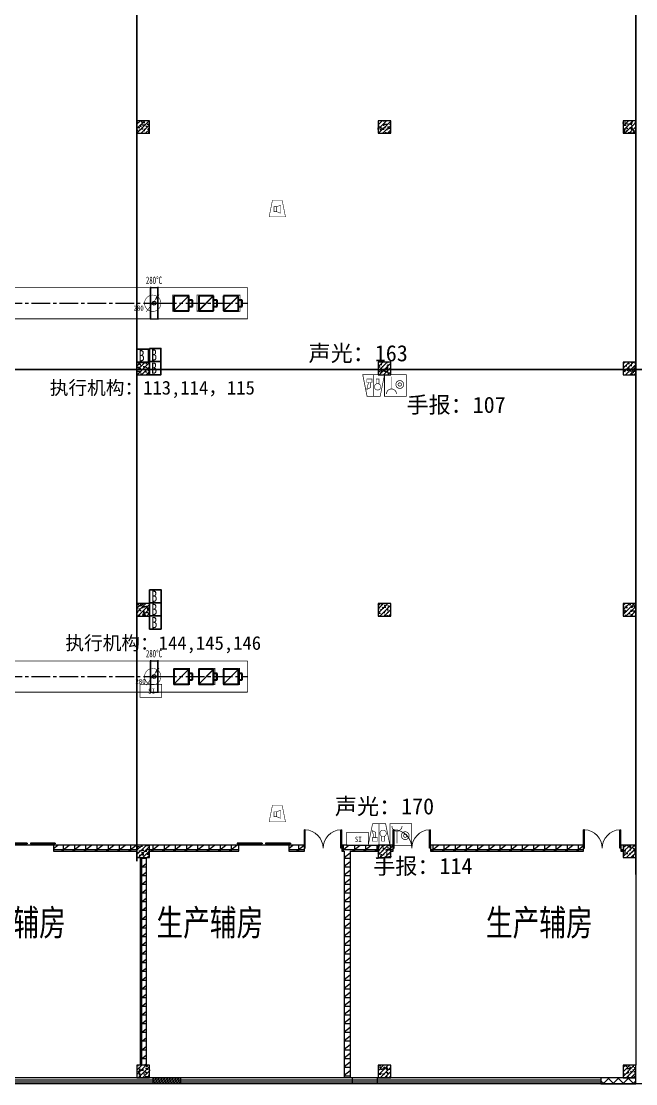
# Model space of a CAD drawing. Header units: millimetres. Extents: x -633009578 to 5705885, y -633235091 to 2571734.
# Drawn here: x 3576819 to 3601520, y 1855760 to 1898451 of the extents above; entities that cross this region are included whole.
import ezdxf

# ---------------------------------------------------------------- set-up
doc = ezdxf.new("R2010")
doc.units = ezdxf.units.MM
doc.header["$LTSCALE"] = 1000
doc.header["$MEASUREMENT"] = 0
doc.linetypes.add('CENTER2', pattern=[1.125, 0.75, -0.125, 0.125, -0.125])
doc.layers.get('0').update_dxf_attribs({"color": 9})
for name, color, linetype in [('000000000000电气', 7, 'Continuous'), ('3T_WOOD', 21, 'Continuous'), ('A-COLUM(柱)', 255, 'Continuous'), ('A-DOOR(门）', 4, 'Continuous'), ('A-F-AREA(计算)', 5, 'Continuous'), ('A-FLOR(看线)', 8, 'Continuous'), ('A-HATH(填充)', 8, 'Continuous'), ('A-TEXT(房间)', 243, 'Continuous'), ('A-WALL(墙)', 255, 'Continuous'), ('A-WINDOW（窗）', 4, 'Continuous'), ('DUCT-排烟中心线', 5, 'CENTER2'), ('DUCT-排烟法兰', 4, 'Continuous'), ('DUCT-排烟管', 2, 'Continuous'), ('DUCT-排烟管端线', 4, 'Continuous'), ('DUCT-排烟阀门', 7, 'Continuous'), ('DUCT-排风风口', 7, 'Continuous'), ('HVAC-water Dim-SF', 241, 'Continuous'), ('WALL', 9, 'Continuous'), ('设备-消防', 3, 'Continuous')]:
    doc.layers.add(name, color=color, linetype=linetype)
doc.styles.add('_TCH', font='simhei.ttf', dxfattribs={"width": 0.75, "bigfont": 'hztxt.shx'})
doc.styles.add('_THVAC_DIM', font='simhei.ttf', dxfattribs={"width": 0.8, "height": 3.5, "bigfont": 'HZTXT'})
doc.styles.add('IDQSTYLE', font='simhei.ttf', dxfattribs={"width": 0.707, "bigfont": 'hztxt.shx'})
doc.styles.add('SF', font='simhei.ttf', dxfattribs={"width": 0.75, "bigfont": '@@@hztxt.shx'})
doc.styles.get("Standard").update_dxf_attribs({"font": 'simhei.ttf', "bigfont": 'hztxt.shx'})
doc.styles.add('宋体', font='simhei.ttf')
pattern_1 = [(0, (1102221.475196039, 677977.5160347573), (0, 350), []), (37.875, (1102621.475196039, 677977.5160347573), (-169.61527734408, 218.0766567528281), []), (90, (1102621.475196039, 677977.5160347573), (-450, 2.755455298081545e-14), [])]

# ---------------------------------------------------------------- blocks, each defined once
blk = doc.blocks.new('HC001303')
at = {"color": 0, "linetype": 'Continuous'}
blk.add_line((1.147673841419251, 1.538953517481514), (1.735401947549264, 2.599742189978989), dxfattribs=at)
at = {"color": 0, "linetype": 'Continuous', "const_width": 0.2}
blk.add_lwpolyline([(2.673745217742495e-14, -3.125, 0.1989123673796571), (2.209708691207992, -2.209708691207937, 0.1989123673796571), (3.125000000000028, -4.323120637516818e-16, 0.1989123673796568), (2.209708691207993, 2.209708691207993, 0.1989123673796569), (2.841876514387939e-14, 3.125, 0.1989123673796569), (-2.209708691207936, 2.209708691207994, 0.1989123673796568), (-3.124999999999972, 2.10353517373855e-15, 0.1989123673796572), (-2.209708691207937, -2.209708691207936, 0.1989123673796571)], format="xyb", close=True, dxfattribs=at)
blk.add_lwpolyline([(-2.500110713345594, -3.281016827298258), (2.47847216535268, 3.297393019579605)], dxfattribs=at)
at = {"color": 0, "style": 'IDQSTYLE', "width": 0.7}
for tag, p in [('280', (4.109408226946883, -2.854615367737885)), ('PSFHATT', (5.125000010000028, -3.281016827298258))]:
    blk.add_attdef(tag, p, '', height=2, dxfattribs=at)
blk = doc.blocks.new('HC001298')
at = {"color": 0, "linetype": 'Continuous', "const_width": 0.2}
blk.add_lwpolyline([(-3.125, 3.125), (3.125, 3.125), (3.125, -3.125), (-3.125, -3.125)], close=True, dxfattribs=at)
blk.add_lwpolyline([(-3.125, -3.125), (3.125, 3.125)], dxfattribs=at)
at = {"color": 0, "style": 'IDQSTYLE', "width": 0.7}
blk.add_attdef('PSFHATT', (5.125, -3.125), '', height=2.5, dxfattribs=at)
blk = doc.blocks.new('HC001213')
at = {"color": 0, "linetype": 'Continuous', "const_width": 0.2}
blk.add_lwpolyline([(-1.875, 3.125), (1.875, 3.125), (3.125, -3.125), (-3.125, -3.125)], close=True, dxfattribs=at)
for points in [[(-1.293653517016746, 0.7382802506738564), (-0.243653517016746, 0.7382802506738564), (-0.243653517016746, -1.136719749326144), (-1.293653517016746, -1.136719749326144), (-1.293653517016746, 0.7382802506738564)], [(-0.243653517016746, 0.7382802506738564), (1.231346482983254, 1.338280250673856), (1.231346482983254, -1.736719749326144), (-0.243653517016746, -1.136719749326144)]]:
    blk.add_lwpolyline(points, dxfattribs=at)
at = {"color": 0, "style": 'IDQSTYLE', "width": 0.7}
blk.add_attdef('PSFHATT', (5.125, -3.125), '', height=2.5, dxfattribs=at)
blk = doc.blocks.new('HC001212')
at = {"color": 0, "linetype": 'Continuous', "const_width": 0.2}
blk.add_lwpolyline([(-1.875, 3.125), (1.875, 3.125), (3.125, -3.125), (-3.125, -3.125)], close=True, dxfattribs=at)
at = {"color": 0, "linetype": 'Continuous'}
for points, const_width in [([(0, 3.125), (0, -3.125)], 0.2), ([(-1.459485991813081, -0.8805239327332393), (-1.95948599181308, 1.119476067266761), (-0.9594859918130805, 0.619476067266761), (-0.9594859918130805, -0.8805239327332393)], 0.16), ([(-1.959485991813081, -1.880523932733239), (-1.95948599181308, -0.8805239327332393), (-0.4594859918130805, -0.8805239327332393), (-0.4594859918130805, -1.880523932733239), (-1.959485991813081, -1.880523932733239)], 0.16), ([(0.7290485194275803, -0.380523932733239), (0.7290485194281489, -1.880523932733239), (1.569048519428149, -1.880523932733239), (1.569048519430491, -0.380523932733239)], 0.16)]:
    blk.add_lwpolyline(points, dxfattribs=dict(at, const_width=const_width))
at = {"color": 0, "linetype": 'Continuous', "const_width": 0.16}
blk.add_lwpolyline([(1.799048519428144, -0.2905239327332435, 0.1989123673796631), (2.068287334970649, 0.3594760672667566, 0.1989123673796631), (1.799048519428145, 1.009476067266757, 0.1989123673796404), (1.149048519428189, 1.278714882809276, 0.1989123673796654), (0.4990485194281443, 1.009476067266757, 0.198912367379653), (0.2298097038856248, 0.3594760672667572, 0.1989123673796529), (0.4990485194281444, -0.2905239327332433, 0.1989123673796571), (1.14904851942816, -0.5597627482757622, 0.1989123673796488)], format="xyb", close=True, dxfattribs=at)
at = {"color": 0, "style": 'IDQSTYLE', "width": 0.7}
blk.add_attdef('PSFHATT', (5.125, -3.125), '', height=2.5, dxfattribs=at)
blk = doc.blocks.new('HC001208')
at = {"color": 0, "linetype": 'Continuous', "const_width": 0.2}
blk.add_lwpolyline([(-3.125, 3.125), (3.125, 3.125), (3.125, -3.125), (-3.125, -3.125)], close=True, dxfattribs=at)
blk.add_lwpolyline([(-2.560875308812533, 2.421549273106315, 0.198912367379651), (-2.13910907372117, 1.40331550819771, 0.1989123673796632), (-1.120875308812534, 0.9815492731063138, 0.1989123673796561), (-0.1026415439039181, 1.403315508197666, 0.1989123673796525), (0.3191246911874668, 2.421549273106313)], format="xyb", dxfattribs=at)
at = {"color": 0, "linetype": 'Continuous', "const_width": 0.128}
blk.add_lwpolyline([(-1.120875308812544, 0.9815492731063138), (-1.120875308812535, -2.518826738720627)], dxfattribs=at)
at = {"color": 0, "linetype": 'Continuous', "const_width": 0.2}
for points in [[(2.383210274305692, -0.3093507400644881, 0.9999999999999997), (0.1432102743056918, -0.3093507400644877, 0.9999999999999999)], [(0.7832102743056915, -0.3093507400644884, 0.9999999999999994), (1.743210274305692, -0.3093507400644881, 0.9999999999999994)]]:
    blk.add_lwpolyline(points, format="xyb", close=True, dxfattribs=at)
at = {"color": 0, "style": 'IDQSTYLE', "width": 0.7}
blk.add_attdef('PSFHATT', (5.125, -3.125), '', height=2.5, dxfattribs=at)
blk = doc.blocks.new('HC001180')
at = {"color": 0, "linetype": 'Continuous', "const_width": 0.2}
blk.add_lwpolyline([(-3.125, 1.875000000000028), (3.125, 1.875000000000028), (3.125, -1.874999999999972), (-3.125, -1.874999999999972)], close=True, dxfattribs=at)
at = {"color": 0, "style": 'IDQSTYLE', "width": 0.7}
for tag, p in [('SI', (-0.7698887372055268, -0.8480397754184743)), ('PSFHATT', (5.125, -1.874999999999972))]:
    blk.add_attdef(tag, p, '', height=1.5, dxfattribs=at)
blk = doc.blocks.new('$TCHSYS$WIN2D')
for p, q in [((-0.5, 0.5), (0.5, 0.5)), ((-0.5, 0.5), (-0.4999999999999999, -0.5)), ((0.5, 0.5), (0.4999999999999998, -0.5)), ((0.5, 0.1666666666666666), (-0.5, 0.1666666666666666)), ((0.5, -0.1666666666666667), (-0.5, -0.1666666666666667)), ((-0.4999999999999999, -0.5), (0.5, -0.5))]:
    blk.add_line(p, q)
blk = doc.blocks.new('$DorLib2D$00000002')
for p, q in [((-0.5, -5.684341886080802e-17), (-0.5000000000000007, 0.4875)), ((-0.4750000000000007, 0.4875), (-0.5000000000000007, 0.4875)), ((-0.475, -2.842170943040401e-17), (-0.4750000000000007, 0.4875)), ((0.475, -2.842170943040401e-17), (0.4750000000000007, 0.4875)), ((0.4750000000000007, 0.4875), (0.5000000000000007, 0.4875)), ((0.5, -5.684341886080802e-17), (0.5000000000000007, 0.4875)), ((-0.5, -5.684341886080802e-17), (-0.475, -2.842170943040401e-17)), ((0.5, -5.684341886080802e-17), (0.475, -2.842170943040401e-17))]:
    blk.add_line(p, q)
at = {"lineweight": 13}
for centre, start, end in [((-0.4875, -4.263256414560601e-17), 0, 88.53071641864632), ((0.4875, -4.263256414560601e-17), 91.4692835813537, 180)]:
    blk.add_arc(centre, 0.4875, start, end, dxfattribs=at)
blk = doc.blocks.new('$DORLIB2D$00000127')
at = {"color": 0}
for points in [[(-0.5333333333328483, 0.7948983154366971), (-0.5333333333328483, 0.690405644187237)], [(-0.03333333333284827, 0.7948983154366971), (-0.5333333333328483, 0.7948983154366971)], [(-0.03333333333284827, 0.690405644187237), (-0.5333333333328483, 0.690405644187237)], [(-0.03333333333284827, 0.7948983154366971), (-0.03333333333284827, 0.690405644187237)], [(0.5333333333328483, 0.7948983154366971), (0.03333333333284827, 0.7948983154366971)], [(0.03333333333284827, 0.7948983154366971), (0.03333333333284827, 0.690405644187237)], [(0.5333333333328483, 0.690405644187237), (0.03333333333284827, 0.690405644187237)], [(0.5333333333328483, 0.7948983154366971), (0.5333333333328483, 0.690405644187237)], [(0.5, 0.4999999999999858), (-0.5, 0.4999999999999858)]]:
    blk.add_lwpolyline(points, dxfattribs=at)
blk = doc.blocks.new('_FZH')
h = blk.add_hatch()
h.set_pattern_fill('钢筋混凝土', color=256, scale=0.1, style=0)
h.set_pattern_definition([(45, (0, 0), (-0.1767766952966369, 0.1767766952966369), []), (50, (0, 0), (0.7172601826007535, -0.06275213498259512), [0.07500000000000001, -0.8250000000000001]), (355, (0, 0), (-0.138751333613, 0.7521921337000119), [0.06, -0.66]), (100.4514, (0.05977168000000001, -0.00522934), (0.5785093817140216, 0.6894395420609536), [0.06374019, -0.701142112]), (46.1842, (0, 0.2), (1.067241048625645, -0.1655190143290181), [0.1125, -1.2375]), (96.6356, (0.088936745, 0.186206693), (0.9346627055487033, 0.9741178709004418), [0.095610288, -1.051713]), (351.1842, (0, 0.2), (0.9346619451336272, 0.9741186009253247), [0.09000000000000001, -0.9900000000000001]), (21, (0.1, 0.15), (0.5969070521184617, -0.4026188906653388), [0.07500000000000001, -0.8250000000000001]), (326, (0.1, 0.15), (0.2433153319215824, 0.7251500450468529), [0.06, -0.66]), (71.4514, (0.149742233, 0.116448394), (0.84022262858149, 0.3225304967099524), [0.06374019, -0.701142112]), (37.50000000000001, (0, 0), (0.01215985531729062, 0.3328938538313115), [0, -0.652, 0, -0.67, 0, -0.6625000000000001]), (7.499999999999999, (0, 0), (0.2630695374421486, 0.3944117118823603), [0, -0.382, 0, -0.637, 0, -0.2525]), (-32.5, (-0.223, 0), (0.533822436172409, -0.02255487173437976), [0, -0.25, 0, -0.78, 0, -1.035]), (-42.5, (-0.323, 0), (0.5831861693423862, 0.1001049823323177), [0, -0.325, 0, -0.518, 0, -0.735])])
h.paths.add_polyline_path([(-0.5, -0.5), (0.5, -0.5), (0.5, 0.5), (-0.5, 0.5)])
blk.add_lwpolyline([(-0.5, -0.5), (0.5, -0.5), (0.5, 0.5), (-0.5, 0.5)], close=True)
blk = doc.blocks.new('$风口$00000116')
blk.add_line((-100, 100), (100, -100))
at = {"lineweight": 40}
for p, q in [((100, 100), (-100, 100)), ((-100, 100), (-100, -100)), ((100, -100), (100, 100)), ((-100, -100), (100, -100)), ((-41.83000000000175, -100), (-41.83000000000175, -148.9999999999982)), ((41.83000000000175, -148.9999999999982), (41.83000000000175, -100)), ((-41.83000000000175, -148.9999999999982), (41.83000000000175, -148.9999999999982))]:
    blk.add_line(p, q, dxfattribs=at)
blk = doc.blocks.new('00000594Cent')
at = {"lineweight": -2}
blk.add_line((-218.75, 1.4210854715202e-14), (218.75, 1.4210854715202e-14), dxfattribs=at)
at = {"color": 0, "linetype": 'ByBlock', "lineweight": -2}
blk.add_circle((0, 1.4210854715202e-14), 125, dxfattribs=at)
blk = doc.blocks.new('00000594Body')
at = {"color": 0, "linetype": 'ByBlock', "lineweight": -2}
for p, q in [((-250, -500), (-249.9999999999964, 500)), ((250, 500), (-250, 500)), ((250, -500), (250.0000000000036, 500)), ((-250, -500), (250, -500))]:
    blk.add_line(p, q, dxfattribs=at)

msp = doc.modelspace()

# ---------------------------------------------------------------- hatches: boundary and pattern name
at = {"layer": '3T_WOOD'}
h = msp.add_hatch(dxfattribs=at)
h.set_pattern_fill('ANSI31', color=256, scale=50)
h.set_pattern_definition([(45, (2412779.395743424, 677977.51603476), (-56.1266007566822, 56.12660075668221), [])])
h.paths.add_polyline_path([(3582120.046425787, 1855999.596922419), (3583220.046425787, 1855999.596922419), (3583220.046425787, 1855759.596922419), (3582120.046425787, 1855759.596922419)])
at = {"layer": 'A-HATH(填充)'}
h = msp.add_hatch(dxfattribs=at)
h.set_pattern_fill('空心砖', color=256, scale=100, style=0)
h.set_pattern_definition(pattern_1)
h.paths.add_polyline_path([(3581469.994031749, 1865109.59692242), (3581469.994031749, 1865349.596922424), (3578119.994031996, 1865349.596922421), (3578119.994031996, 1865109.596922408)])
h = msp.add_hatch(dxfattribs=at)
h.set_pattern_fill('空心砖', color=256, scale=100, style=0)
h.set_pattern_definition(pattern_1)
h.paths.add_polyline_path([(3581969.994031749, 1865349.596922424), (3581969.994031749, 1865109.596922436), (3585569.994031488, 1865109.596922411), (3585569.994031489, 1865349.596922438)])
h = msp.add_hatch(dxfattribs=at)
h.set_pattern_fill('空心砖', color=256, scale=100, style=0)
h.set_pattern_definition(pattern_1)
h.paths.add_polyline_path([(3587569.994031996, 1865109.596922411), (3588199.994031488, 1865109.596922411), (3588199.994031488, 1865349.596922438), (3587569.994031997, 1865349.596922438)])
h = msp.add_hatch(dxfattribs=at)
h.set_pattern_fill('空心砖', color=256, scale=100, style=0)
h.set_pattern_definition(pattern_1)
h.paths.add_polyline_path([(3589919.994031726, 1865349.596922424), (3589699.994031488, 1865349.596922438), (3589699.994031488, 1865109.596922411), (3589799.994031739, 1865109.596922437), (3589919.994031735, 1865189.596922415)])
h = msp.add_hatch(dxfattribs=at)
h.set_pattern_fill('空心砖', color=256, scale=100, style=0)
h.set_pattern_definition(pattern_1)
h.paths.add_polyline_path([(3589919.994031735, 1865189.596922415), (3589799.994031739, 1865109.596922437), (3589799.994031727, 1855999.596922424), (3590039.994031727, 1855999.596922424), (3590039.994031739, 1865109.596922384)])
h = msp.add_hatch(dxfattribs=at)
h.set_pattern_fill('空心砖', color=256, scale=100, style=0)
h.set_pattern_definition(pattern_1)
h.paths.add_polyline_path([(3591169.994031749, 1865109.596922417), (3591169.994031749, 1865349.596922424), (3589919.994031726, 1865349.596922424), (3589919.994031735, 1865189.596922415), (3590039.994031739, 1865109.596922384)])
h = msp.add_hatch(dxfattribs=at)
h.set_pattern_fill('空心砖', color=256, scale=100, style=0)
h.set_pattern_definition(pattern_1)
h.paths.add_polyline_path([(3591669.994031749, 1865349.596922424), (3591669.994031749, 1865109.596922429), (3591769.994031996, 1865109.596922431), (3591769.994031996, 1865349.596922431)])
h = msp.add_hatch(dxfattribs=at)
h.set_pattern_fill('空心砖', color=256, scale=100, style=0)
h.set_pattern_definition(pattern_1)
h.paths.add_polyline_path([(3593269.994031996, 1865109.596922431), (3599419.994031488, 1865109.596922431), (3599419.994031488, 1865349.596922431), (3593269.994031996, 1865349.596922431)])
h = msp.add_hatch(dxfattribs=at)
h.set_pattern_fill('空心砖', color=256, scale=100, style=0)
h.set_pattern_definition(pattern_1)
h.paths.add_polyline_path([(3601019.994031749, 1865109.596922429), (3601019.994031749, 1865349.596922429), (3600919.994031488, 1865349.596922431), (3600919.994031488, 1865109.596922431)])
h = msp.add_hatch(dxfattribs=at)
h.set_pattern_fill('空心砖', color=256, scale=100, style=0)
h.set_pattern_definition(pattern_1)
h.paths.add_polyline_path([(3581599.994031748, 1856499.596922424), (3581839.994031748, 1856499.596922424), (3581839.99403174, 1864849.596922424), (3581599.99403174, 1864849.596922424)])
h = msp.add_hatch(dxfattribs=at)
h.set_pattern_fill('多孔材料', color=256, scale=100, style=0)
h.set_pattern_definition([(45, (1102421.475196039, 677977.5160347573), (-200.0002033111466, 200.0002033111467), []), (135, (1102421.475196039, 677977.5160347573), (-200.0002033111467, -200.0002033111466), [])])
h.paths.add_polyline_path([(3601519.994031749, 1855999.596922424), (3600119.983537002, 1855999.596922419), (3600119.983537002, 1855759.59692243), (3601519.994031749, 1855759.596922424)])

# ---------------------------------------------------------------- linework, layer by layer
at = {"layer": '000000000000电气', "color": 2, "lineweight": 35}
for p, q in [((3581469.994031749, 1908540.672322598), (3581469.994031749, 1890237.092915989)), ((3601519.994031747, 1899835.489691801), (3601519.994031747, 1886243.651773682)), ((3581469.994031749, 1890237.092915989), (3581469.994031749, 1868771.499586178)), ((3601519.994031747, 1886243.651773682), (3601519.994031747, 1868755.071332798)), ((3564444.994031749, 1884461.096922424), (3604350.502889707, 1884461.096922424)), ((3581469.994031749, 1868771.499586178), (3581469.994031749, 1864706.586807409)), ((3601519.994031747, 1868755.071332798), (3601519.994031747, 1864167.826035276))]:
    msp.add_line(p, q, dxfattribs=at)
at = {"layer": '000000000000电气', "color": 1, "lineweight": 35}
for points in [[(3581469.994031749, 1885277.939429302), (3581930.332057543, 1885277.939429302), (3581930.332057543, 1884749.596922424), (3581469.994031749, 1884749.596922424)], [(3581969.994031749, 1885306.281936179), (3582430.332057543, 1885306.281936179), (3582430.332057543, 1884777.939429302), (3581969.994031749, 1884777.939429302)], [(3581969.994031749, 1884777.939429302), (3582430.332057543, 1884777.939429302), (3582430.332057543, 1884249.596922424), (3581969.994031749, 1884249.596922424)], [(3581979.538506169, 1875611.168607109), (3582439.876531964, 1875611.168607109), (3582439.876531964, 1875082.826100231), (3581979.538506169, 1875082.826100231)], [(3581979.538506169, 1875082.826100231), (3582439.876531964, 1875082.826100231), (3582439.876531964, 1874554.483593354), (3581979.538506169, 1874554.483593354)], [(3581979.538506169, 1874554.483593354), (3582439.876531964, 1874554.483593354), (3582439.876531964, 1874026.141086476), (3581979.538506169, 1874026.141086476)]]:
    msp.add_lwpolyline(points, close=True, dxfattribs=at)
at = {"layer": '3T_WOOD'}
msp.add_lwpolyline([(3582120.046425787, 1855999.596922419), (3583220.046425787, 1855999.596922419), (3583220.046425787, 1855759.596922419), (3582120.046425787, 1855759.596922419)], close=True, dxfattribs=at)
at = {"layer": 'A-F-AREA(计算)'}
msp.add_lwpolyline([(3534479.971570265, 1991839.59697076), (3668759.971570265, 1991839.59697076), (3668759.971570265, 1855759.59697076), (3534479.971570265, 1855759.59697076)], close=True, dxfattribs=at)
at = {"layer": 'A-FLOR(看线)'}
msp.add_lwpolyline([(3601519.994031747, 1923699.596923012), (3601519.994031747, 1856499.596923012)], dxfattribs=at)
at = {"layer": 'A-WALL(墙)'}
for p, q in [((3581469.994031976, 1865349.596922383), (3578119.994031996, 1865349.596922421)), ((3578119.994031996, 1865349.596922421), (3578119.994031996, 1865109.596922408)), ((3585569.994031489, 1865349.596922438), (3581969.994031976, 1865349.596922367)), ((3585569.994031488, 1865109.596922411), (3585569.994031489, 1865349.596922438)), ((3588199.994031488, 1865349.596922438), (3587569.994031997, 1865349.596922438)), ((3587569.994031997, 1865349.596922438), (3587569.994031996, 1865109.596922411)), ((3588199.994031488, 1865109.596922411), (3588199.994031488, 1865349.596922438)), ((3589919.994031726, 1865349.596922424), (3589699.994031488, 1865349.596922438)), ((3589699.994031488, 1865349.596922438), (3589699.994031488, 1865109.596922411)), ((3589919.994031726, 1865349.596922424), (3591169.994031977, 1865349.596922381)), ((3591769.994031996, 1865349.596922431), (3591669.994031977, 1865349.596921934)), ((3591769.994031996, 1865109.596922431), (3591769.994031996, 1865349.596922431)), ((3599419.994031488, 1865349.596922431), (3593269.994031996, 1865349.596922431)), ((3593269.994031996, 1865349.596922431), (3593269.994031996, 1865109.596922431)), ((3599419.994031488, 1865109.596922431), (3599419.994031488, 1865349.596922431)), ((3601019.994031, 1865349.596922399), (3600919.994031488, 1865349.596922431)), ((3600919.994031488, 1865349.596922431), (3600919.994031488, 1865109.596922431)), ((3578119.994031996, 1865109.596922408), (3581469.994031977, 1865109.596922495)), ((3581599.994031704, 1864849.596922453), (3581599.994031781, 1856499.596922453)), ((3581839.994031762, 1864849.596922453), (3581839.994031738, 1856499.596922453)), ((3581969.994031977, 1865109.596922374), (3585569.994031488, 1865109.596922411)), ((3587569.994031996, 1865109.596922411), (3588199.994031488, 1865109.596922411)), ((3589699.994031488, 1865109.596922411), (3589799.994031739, 1865109.596922437)), ((3589799.994031739, 1865109.596922437), (3589799.994031727, 1855999.596922424)), ((3590039.994031739, 1865109.596922384), (3591169.994031977, 1865109.596922706)), ((3590039.994031739, 1865109.596922384), (3590039.994031727, 1855999.596922424)), ((3591669.994031977, 1865109.5969235), (3591769.994031996, 1865109.596922431)), ((3593269.994031996, 1865109.596922431), (3599419.994031488, 1865109.596922431)), ((3600919.994031488, 1865109.596922431), (3601019.994031, 1865109.596921182)), ((3590039.994031727, 1855999.596922424), (3589799.994031727, 1855999.596922424))]:
    msp.add_line(p, q, dxfattribs=at)
at = {"layer": 'A-WINDOW（窗）'}
for points in [[(3583220.046425732, 1855999.596922417), (3583220.046425732, 1855759.596922417)], [(3590119.983537002, 1855999.596922417), (3590119.983537002, 1855759.596922424)], [(3591119.983537002, 1855999.596922417), (3591119.983537002, 1855759.596922424)]]:
    msp.add_lwpolyline(points, dxfattribs=at)
at = {"layer": 'DUCT-排烟中心线', "color": 8}
for p, q in [((3568230.605830137, 1887120.203382964), (3582009.485994509, 1887120.203382964)), ((3582309.885994509, 1887120.203382964), (3585922.848186565, 1887120.203382964)), ((3568230.605830137, 1872119.527128722), (3582009.485994509, 1872119.527128722)), ((3582309.885994509, 1872119.527128722), (3585922.848186565, 1872119.527128722))]:
    msp.add_line(p, q, dxfattribs=at)
at = {"layer": 'DUCT-排烟法兰', "color": 8}
for p, q in [((3582009.58599451, 1887775.203382964), (3582009.58599451, 1886465.203382964)), ((3582309.78599451, 1887775.203382964), (3582309.78599451, 1886465.203382964)), ((3582009.58599451, 1872774.527128722), (3582009.58599451, 1871464.527128722)), ((3582309.78599451, 1872774.527128722), (3582309.78599451, 1871464.527128722))]:
    msp.add_line(p, q, dxfattribs=at)
at = {"layer": 'DUCT-排烟管', "color": 8, "const_width": 35}
for points in [[(3582009.485994509, 1887745.203382964), (3568230.605830137, 1887745.203382964)], [(3582009.685994509, 1887745.203382964), (3582309.685994509, 1887745.203382964)], [(3585922.848186565, 1887745.203382964), (3582309.885994509, 1887745.203382964)], [(3585922.848186565, 1886495.203382964), (3585922.848186565, 1887745.203382964)], [(3568230.605830137, 1886495.203382964), (3582009.485994509, 1886495.203382964)], [(3582309.685994509, 1886495.203382964), (3582009.685994509, 1886495.203382964)], [(3582309.885994509, 1886495.203382964), (3585922.848186565, 1886495.203382964)], [(3582009.485994509, 1872744.527128722), (3568230.605830137, 1872744.527128722)], [(3582009.685994509, 1872744.527128722), (3582309.685994509, 1872744.527128722)], [(3585922.848186565, 1872744.527128722), (3582309.885994509, 1872744.527128722)], [(3585922.848186565, 1871494.527128722), (3585922.848186565, 1872744.527128722)], [(3568230.605830137, 1871494.527128722), (3582009.485994509, 1871494.527128722)], [(3582309.685994509, 1871494.527128722), (3582009.685994509, 1871494.527128722)], [(3582309.885994509, 1871494.527128722), (3585922.848186565, 1871494.527128722)]]:
    msp.add_lwpolyline(points, dxfattribs=at)
at = {"layer": 'DUCT-排烟管端线', "color": 8}
for p, q in [((3582009.485994509, 1886495.203382964), (3582009.485994509, 1887745.203382964)), ((3582009.685994509, 1887745.203382964), (3582009.685994509, 1886495.203382964)), ((3582309.685994509, 1887745.203382964), (3582309.685994509, 1886495.203382964)), ((3582309.885994509, 1887745.203382964), (3582309.885994509, 1886495.203382964)), ((3582009.485994509, 1871494.527128722), (3582009.485994509, 1872744.527128722)), ((3582009.685994509, 1872744.527128722), (3582009.685994509, 1871494.527128722)), ((3582309.685994509, 1872744.527128722), (3582309.685994509, 1871494.527128722)), ((3582309.885994509, 1872744.527128722), (3582309.885994509, 1871494.527128722))]:
    msp.add_line(p, q, dxfattribs=at)
at = {"layer": 'WALL'}
for p, q in [((3601519.994031749, 1855999.596922424), (3600119.983537002, 1855999.596922419)), ((3600119.983537002, 1855999.596922419), (3600119.983537002, 1855759.59692243)), ((3601519.994031749, 1855759.596922424), (3601519.994031749, 1855999.596922424)), ((3600119.983537002, 1855759.59692243), (3601519.994031749, 1855759.596922424))]:
    msp.add_line(p, q, dxfattribs=at)

# ---------------------------------------------------------------- block references
at = {"layer": 'A-COLUM(柱)', "xscale": 500, "yscale": 500, "zscale": 500}
for p in [(3581719.994031749, 1894199.596922424), (3591419.994031749, 1894199.596922424), (3601269.994031749, 1894199.596922424), (3581719.994031749, 1884499.596922424), (3591419.994031749, 1884499.596922424), (3601269.994031749, 1884499.596922424), (3581719.994031749, 1874799.596922424), (3591419.994031749, 1874799.596922424), (3601269.994031749, 1874799.596922424), (3581719.994031749, 1865099.596922424), (3591419.994031749, 1865099.596922424), (3601269.994031749, 1865099.596922424), (3581719.994031749, 1856249.596922424), (3591419.994031749, 1856249.596922424), (3601269.994031749, 1856249.596922424)]:
    msp.add_blockref('_FZH', p, dxfattribs=at)
at = {"layer": 'A-DOOR(门）'}
for name, p, xscale, yscale, zscale in [('$DorLib2D$00000002', (3588949.994031416, 1865229.596922424), 1500, 1500, 1500), ('$DorLib2D$00000002', (3592519.994032073, 1865229.596922424), 1500, 1500, 1500), ('$DorLib2D$00000002', (3600169.994031813, 1865229.596922424), 1500, 1500, 1500), ('$DORLIB2D$00000127', (3577119.994031977, 1865229.596922424), 2000, 240, 2000), ('$DORLIB2D$00000127', (3586569.99403174, 1865229.596922424), 2000, 240, 2000)]:
    msp.add_blockref(name, p, dxfattribs=dict(at, xscale=xscale, yscale=yscale, zscale=zscale))
at = {"layer": 'A-WINDOW（窗）', "extrusion": (0, 0, -1), "xscale": 25999.99999999977, "yscale": 240, "zscale": 25999.99999999977}
msp.add_blockref('$TCHSYS$WIN2D', (-3587119.983536978, 1855879.596922424), dxfattribs=at)
at = {"layer": 'DUCT-排烟阀门', "color": 8, "xscale": 0.6}
for name, p, yscale in [('00000594Body', (3582159.685994509, 1887120.203382964, 3000), 1.25), ('00000594Cent', (3582159.685994509, 1887120.203382964, 3000), 0.6), ('00000594Body', (3582159.685994509, 1872119.527128722, 3000), 1.25), ('00000594Cent', (3582159.685994509, 1872119.527128722, 3000), 0.6)]:
    msp.add_blockref(name, p, dxfattribs=dict(at, yscale=yscale))
at = {"layer": 'DUCT-排风风口', "color": 8, "xscale": 3, "yscale": 3, "rotation": 90}
for p in [(3583253.018203432, 1887120.203382964, 2600), (3584253.018203432, 1887120.203382964, 2600), (3585253.018203432, 1887120.203382964, 2600), (3583253.018203432, 1872119.527128722, 2600), (3584253.018203432, 1872119.527128722, 2600), (3585253.018203432, 1872119.527128722, 2600)]:
    msp.add_blockref('$风口$00000116', p, dxfattribs=at)
at = {"layer": '设备-消防'}
for name, p, xscale, yscale, zscale in [('HC001213', (3587111.245779686, 1890920.125), 105, 105, 105), ('HC001298', (3583236.5, 1887120.203382969, 3000), 105, 105, 105), ('HC001298', (3584214, 1887120.203382969, 3000), 105, 105, 105), ('HC001298', (3585291, 1887120.203382969, 3000), 105, 105, 105), ('HC001298', (3583270, 1872119.527128726, 3000), 105, 105, 105), ('HC001298', (3584281.5, 1872119.527128726, 3000), 105, 105, 105), ('HC001298', (3585271.5, 1872119.527128726, 3000), 105, 105, 105), ('HC001213', (3587111.245779686, 1866609.125), 105, 105, 105), ('HC001212', (3591202.963890539, 1865771), 140, 140, 140), ('HC001208', (3592077.963890539, 1865771), 140, 140, 140)]:
    msp.add_blockref(name, p, dxfattribs=dict(at, xscale=xscale, yscale=yscale, zscale=zscale))
ref = msp.add_blockref('HC001303', (3582104.034103274, 1887120.203382969, 3000), dxfattribs=dict(at, xscale=105, yscale=105, zscale=105))
ref.add_attrib('280', '280', (3581333, 1886820.468769356, 3000), dxfattribs={"layer": '0', "color": 0, "height": 210, "width": 0.8})
at = {"layer": '设备-消防', "xscale": -140, "yscale": 140, "zscale": 140, "rotation": 180}
for name, p in [('HC001212', (3590982.494031748, 1883812.096922424)), ('HC001208', (3591857.494031748, 1883812.096922424))]:
    msp.add_blockref(name, p, dxfattribs=at)
at = {"layer": '设备-消防'}
ref = msp.add_blockref('HC001303', (3582104.034103274, 1872119.527128726, 3000), dxfattribs=dict(at, xscale=105, yscale=105, zscale=105))
ref.add_attrib('280', '280', (3581407.5, 1871819.792515114, 3000), dxfattribs={"layer": '0', "color": 0, "height": 210, "width": 0.8})
ref = msp.add_blockref('HC001180', (3582029.782999516, 1871547), dxfattribs=dict(at, xscale=140, yscale=140, zscale=140))
ref.add_attrib('SI', 'SI', (3581921.998576308, 1871428.274431441), dxfattribs={"layer": '0', "color": 0, "height": 210, "width": 0.8})
ref = msp.add_blockref('HC001180', (3590336.782999516, 1865595.5), dxfattribs=dict(at, xscale=140, yscale=140, zscale=140))
ref.add_attrib('SI', 'SI', (3590228.998576308, 1865476.774431441), dxfattribs={"layer": '0', "color": 0, "height": 210, "width": 0.8})

# ---------------------------------------------------------------- texts
at = {"layer": '000000000000电气', "color": 5, "lineweight": 35, "style": '宋体'}
for s, p in [('声光：163', (3588369.793760582, 1884787.033277899)), ('声光：170', (3589427.370820911, 1866581.78125))]:
    msp.add_text(s, height=650, dxfattribs=at).set_placement(p)
at = {"layer": '000000000000电气', "color": 20, "lineweight": 35, "true_color": 0xff5500, "style": '宋体'}
for s, p in [('执行机构：113,114，115', (3577966.658967058, 1883451.129332219)), ('执行机构：144,145,146', (3578592.381661181, 1873194.776068377))]:
    msp.add_text(s, height=550, dxfattribs=at).set_placement(p)
at = {"layer": '000000000000电气', "color": 2, "lineweight": 35, "style": '宋体'}
for s, p in [('手报：107', (3592305.128534328, 1882714.549787957)), ('手报：114', (3590968.494223653, 1864182.765156439))]:
    msp.add_text(s, height=650, dxfattribs=at).set_placement(p)
at = {"layer": 'A-TEXT(房间)', "style": '_TCH', "width": 0.75}
for p in [(3574312.777254505, 1861706.173116858), (3582251.472772203, 1861706.173116858), (3595494.07444595, 1861706.173116858)]:
    msp.add_text('生产辅房', height=1050, dxfattribs=at).set_placement(p)
at = {"layer": 'DUCT-排烟阀门', "color": 8, "style": '_THVAC_DIM', "width": 0.5647058823529412}
for p in [(3581827.685994509, 1887895.203382964, 3000), (3581827.685994509, 1872894.527128722, 3000)]:
    msp.add_text('280%%dC', height=297.5, dxfattribs=at).set_placement(p)
at = {"layer": 'HVAC-water Dim-SF', "linetype": 'Continuous', "style": 'SF', "width": 0.75}
for p in [(3581544.879695569, 1884788.09358272, 5600), (3582044.879695569, 1884816.436089598, 5600), (3582044.879695569, 1884288.09358272, 5600), (3582054.424169989, 1875121.322760527, 5600), (3582054.424169989, 1874592.98025365, 5600), (3582054.424169989, 1874064.637746773, 5600)]:
    msp.add_text('B', height=450, dxfattribs=at).set_placement(p)

doc.saveas('drawing.dxf')
